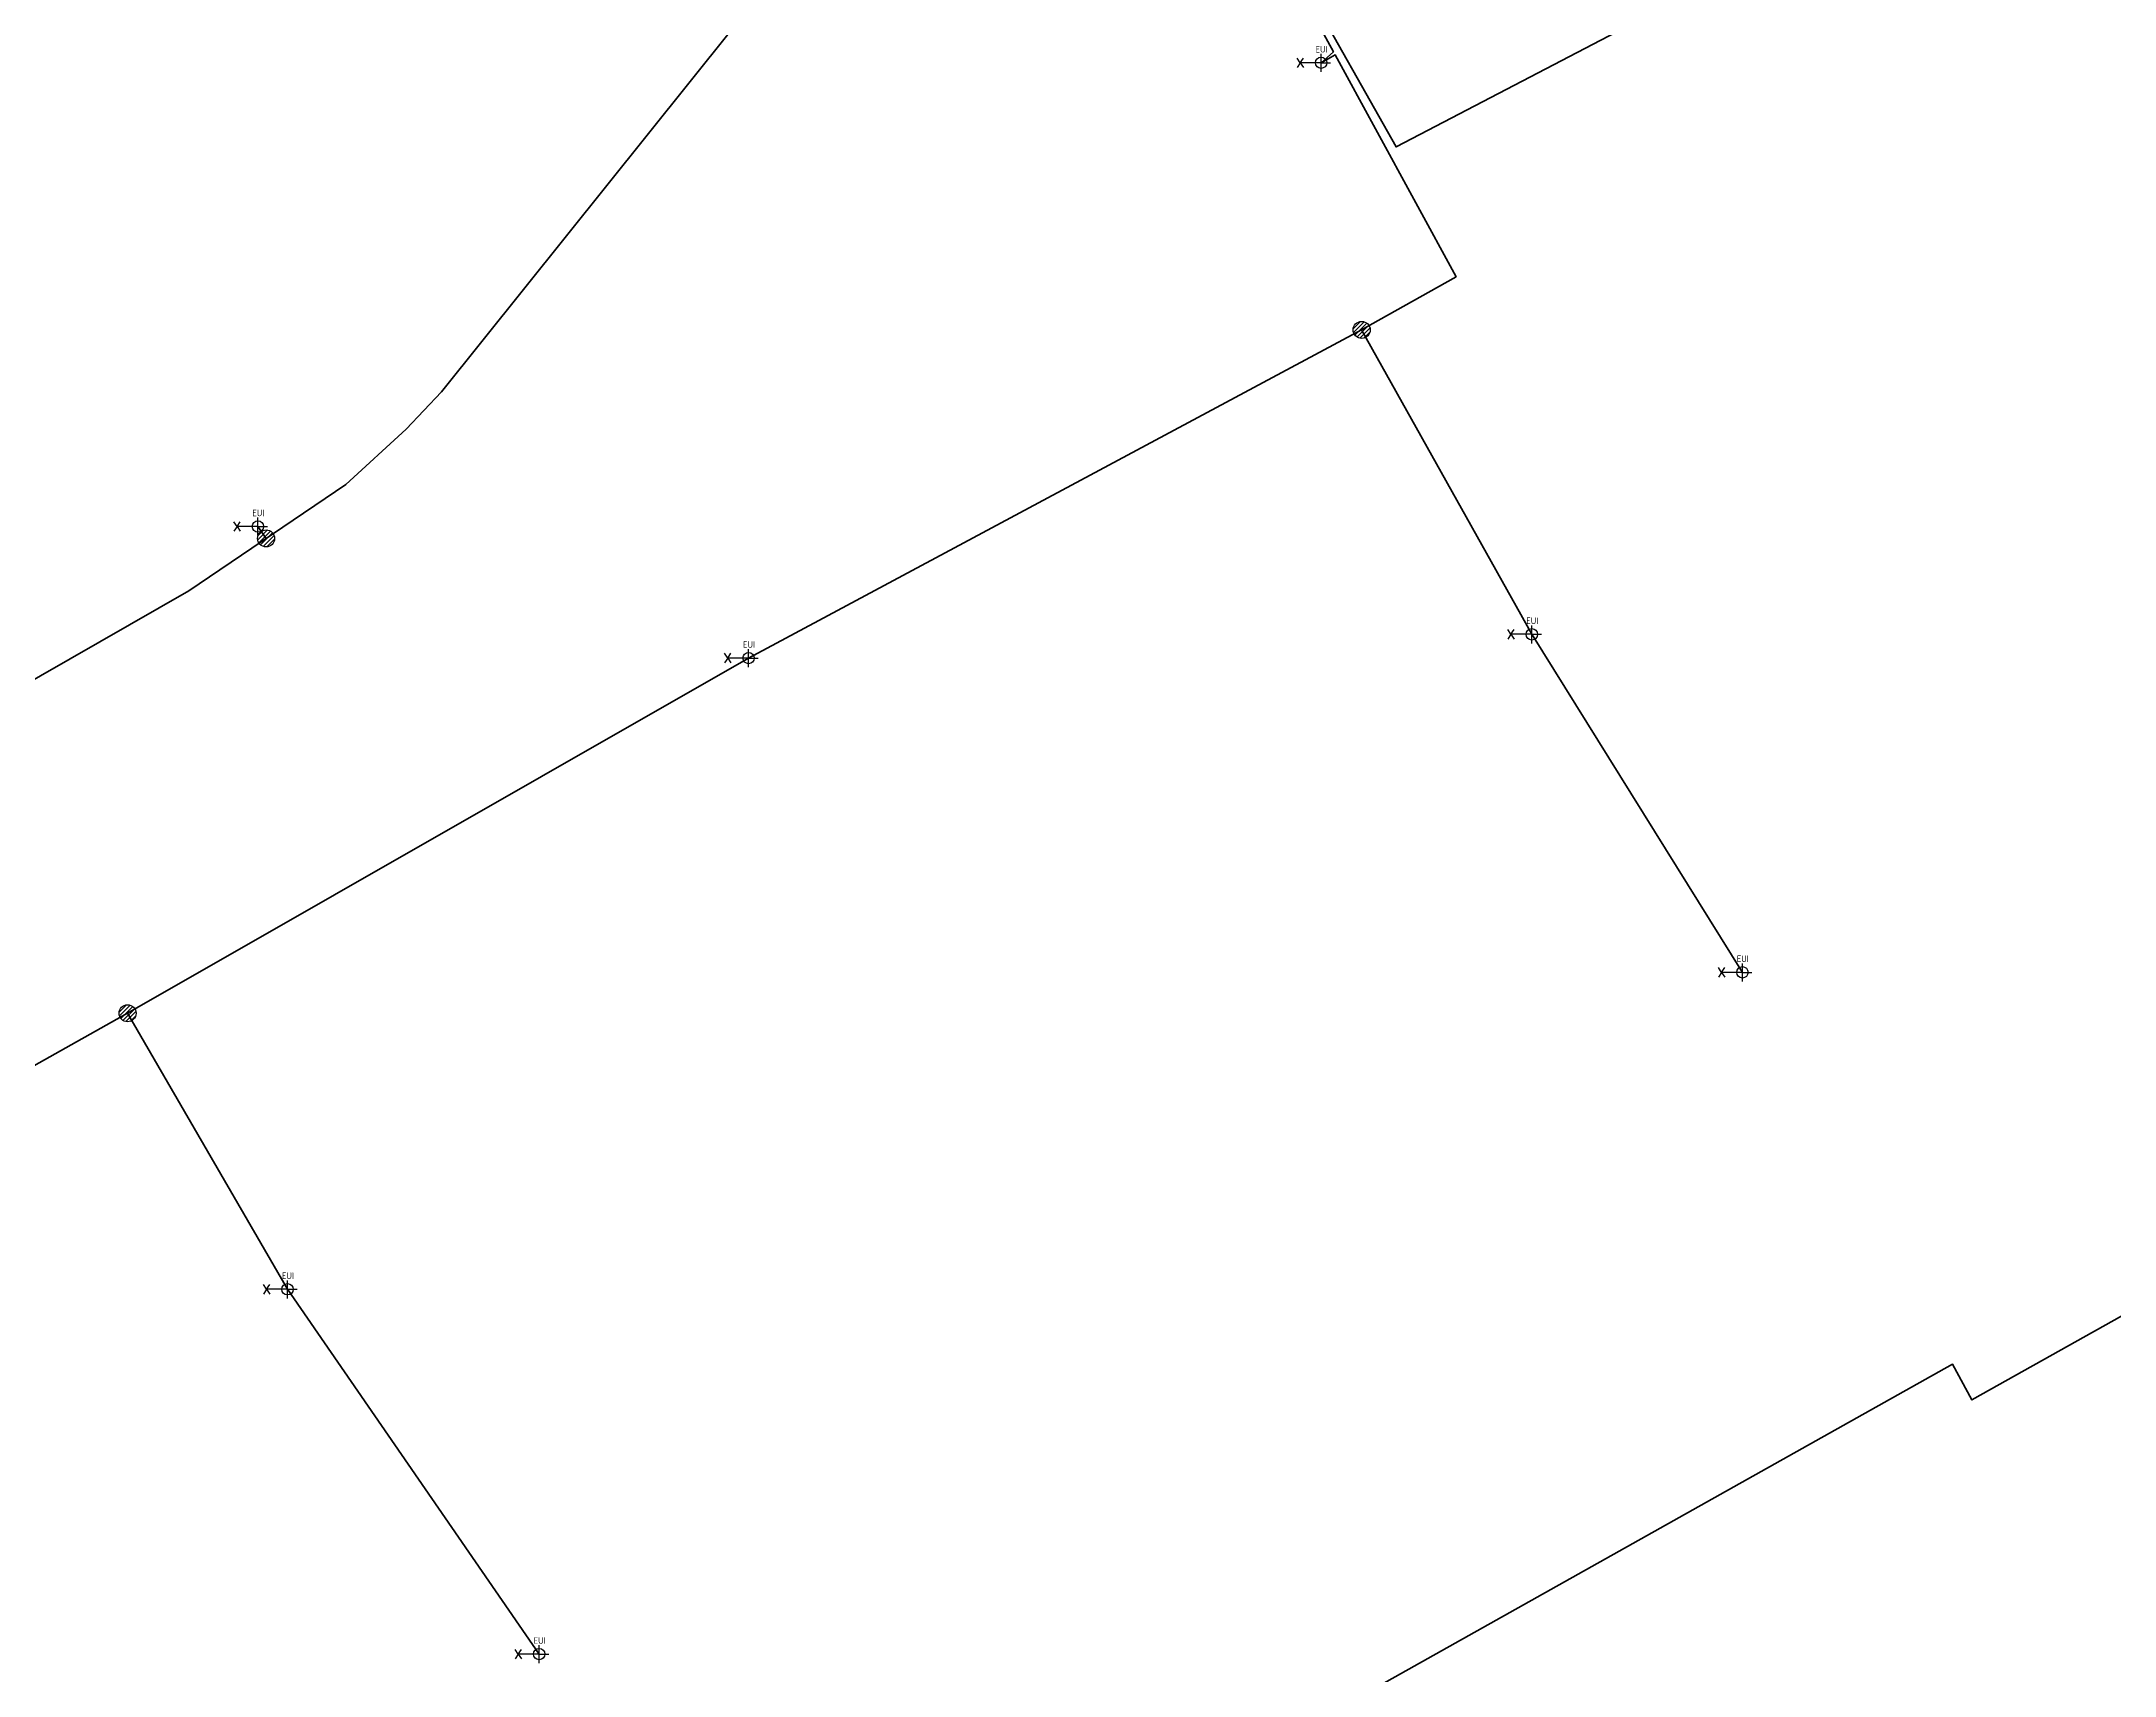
# Model space of a CAD drawing. Extents: x 254729 to 255138, y 477881 to 478324.
# Drawn here: x 254919.3 to 255028.7, y 477934.9 to 478021.1 of the extents above; entities that cross this region are included whole.
import ezdxf
from ezdxf.enums import TextEntityAlignment as Align

# ---------------------------------------------------------------- set-up
doc = ezdxf.new("R2010")
doc.units = 0
doc.header["$LTSCALE"] = 0.2
for name, color, linetype, lineweight in [('N-WE-KL-ET_LS_HULPSTUK-S', 10, 'Continuous', 25), ('N-WE-KL-ET_LS_OV_ARMATUUR-S', 7, 'Continuous', 25), ('N-WE-KL-ET_LS_OV_KABEL_VOEDINGSKABEL-G', 10, 'KL-LS-OV-VOEDING', 35)]:
    doc.layers.add(name, color=color, linetype=linetype, lineweight=lineweight)
doc.styles.add('NLCS-ISO', font='NLCS-ISO.ttf')
doc.styles.get("Standard").update_dxf_attribs({"font": 'NLCS-ISO.ttf'})
doc.linetypes.add('KL-LS-OV-VOEDING', pattern='A,14,-1,["OV",Standard,S=1.8,R=0,X=0.5,Y=-0.9],-5,14,-0.5,["V",Standard,S=1.8,R=0,X=-0.15,Y=-0.9],-1.5', length=36)

# ---------------------------------------------------------------- blocks, each defined once
blk = doc.blocks.new('SKL-ET_OV_ARMATUUR_1UITHOUDER-SO')
for p, q in [((-5.5, 0), (-6.34, 1.24)), ((-5.5, 0), (-6.34, -1.24)), ((-5.5, 0), (-4.66, 1.24)), ((-1.5, 0), (-5.5, 0)), ((-5.5, 0), (-4.66, -1.24)), ((0, 0), (-1.49, 0)), ((0, -2.42), (0, 2.33)), ((0, 0), (2.52, 0))]:
    blk.add_line(p, q)
blk.add_circle((0, 0), 1.5)
at = {"style": 'NLCS-ISO'}
blk.add_attdef('TYPE', text='', height=1.75, dxfattribs=at).set_placement((0.11, 3.57), align=Align.MIDDLE_CENTER)
blk = doc.blocks.new('SKL-ET_HULP_MOF-SO')
h = blk.add_hatch()
h.set_pattern_fill('ANSI31', color=256, scale=6, style=0)
h.set_pattern_definition([(45, (-2.25, -126.982), (-0.53033, 0.53033), [])])
edge = h.paths.add_edge_path()
edge.add_arc((0, 0), 2.25, 0, 360)
at = {"linetype": 'Continuous'}
blk.add_circle((0, 0), 2.25, dxfattribs=at)

msp = doc.modelspace()

# ---------------------------------------------------------------- linework, layer by layer
at = {"layer": 'N-WE-KL-ET_LS_OV_KABEL_VOEDINGSKABEL-G'}
msp.add_line((254930.75, 477995.54), (254931.18, 477994.91), dxfattribs=at)
for points in [[(254984.44, 478023.97), (254985.94, 478024.2), (254990.81, 478015.56), (255002.86, 478021.84), (255051.68, 478049.3), (255063.54, 478028.73), (255078.8, 478010.59), (255132.28, 478039.95), (255121.14, 478059.79), (255109.88, 478079.8)], [(254913, 477984.07), (254927.1, 477992.15), (254935.39, 477997.75), (254938.57, 478000.67), (254940.44, 478002.64), (254957.88, 478024.43), (254958.47, 478025.2), (254965.06, 478034.53), (254971.32, 478035.58), (254973.82, 478037.29), (254974.2, 478037.3), (254980.59, 478032.64), (254984.95, 478025.22), (254984.44, 478023.97)], [(254984.44, 478023.97), (254985.59, 478024.09), (254987.5, 478020.58), (254986.85, 478020), (254987.59, 478020.42), (254993.97, 478008.71), (254988.99, 478005.91)], [(254923.87, 477969.86), (254891.51, 477951.68), (254890.36, 477951.57), (254889.61, 477950.4), (254862.05, 477935.15), (254860.02, 477934.28), (254868.04, 477917.96), (254881.68, 477898.58), (254894.64, 477881.98), (254902.19, 477885.2), (255020.16, 477951.36), (255021.19, 477949.47), (255118.71, 478004.04), (255138.11, 478015.06), (255136.77, 478017.43)], [(254923.87, 477969.86), (254956.64, 477988.6), (254988.99, 478005.91)], [(254988.99, 478005.91), (254997.97, 477989.85), (255009.08, 477972.02)], [(254923.87, 477969.86), (254932.31, 477955.3), (254945.59, 477936.06)]]:
    msp.add_lwpolyline(points, dxfattribs=at)

# ---------------------------------------------------------------- block references
at = {"layer": 'N-WE-KL-ET_LS_HULPSTUK-S', "xscale": 0.2, "yscale": 0.2, "zscale": 0.2}
for p in [(254988.99, 478005.91), (254931.18, 477994.91), (254923.87, 477969.86)]:
    msp.add_blockref('SKL-ET_HULP_MOF-SO', p, dxfattribs=at)
at = {"layer": 'N-WE-KL-ET_LS_OV_ARMATUUR-S', "xscale": 0.2, "yscale": 0.2, "zscale": 0.2}
for p in [(254986.85, 478020), (254930.75, 477995.54), (254997.97, 477989.85), (254956.64, 477988.6), (255009.08, 477972.02), (254932.31, 477955.3), (254945.59, 477936.06)]:
    msp.add_blockref('SKL-ET_OV_ARMATUUR_1UITHOUDER-SO', p, dxfattribs=at).add_auto_attribs({'TYPE': 'EUI'})

doc.saveas('drawing.dxf')
